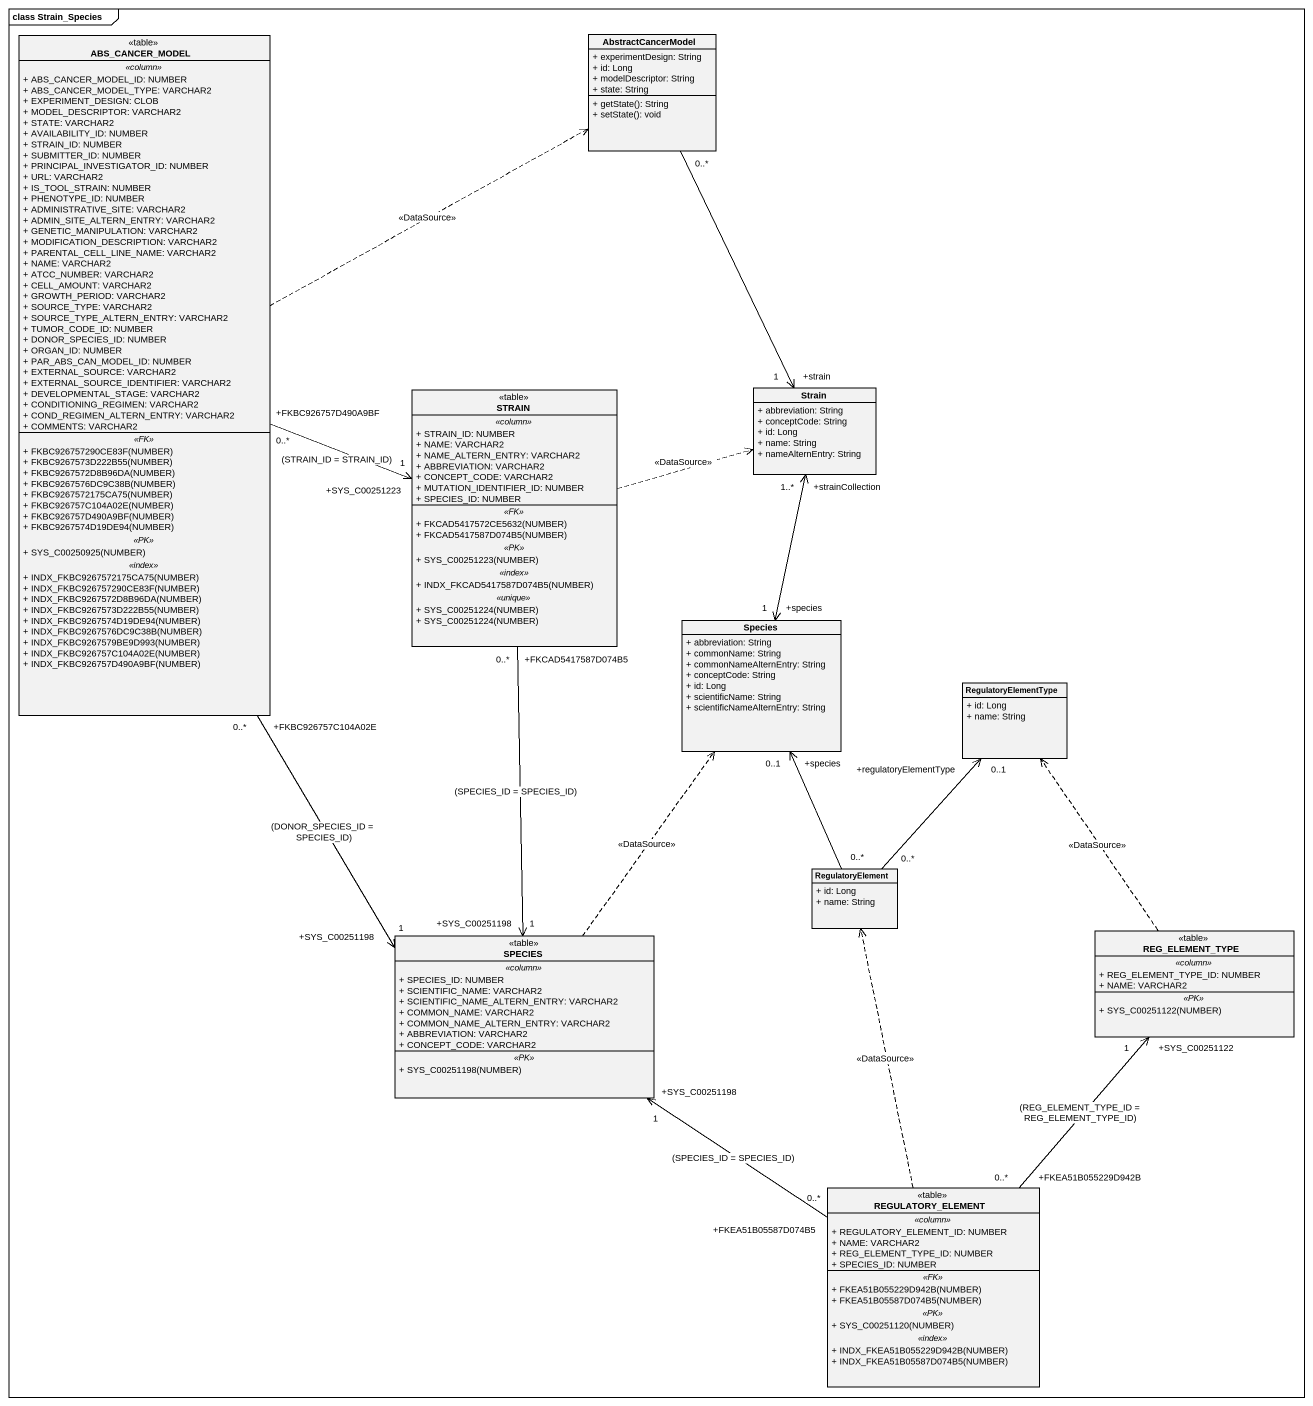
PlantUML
@startuml
mainframe class Strain_Species
hide circle
hide empty members
skinparam classAttributeIconSize 0
class ABS_CANCER_MODEL <<table>> {
  .. <<column>> ..
  + ABS_CANCER_MODEL_ID: NUMBER
  + ABS_CANCER_MODEL_TYPE: VARCHAR2
  + EXPERIMENT_DESIGN: CLOB
  + MODEL_DESCRIPTOR: VARCHAR2
  + STATE: VARCHAR2
  + AVAILABILITY_ID: NUMBER
  + STRAIN_ID: NUMBER
  + SUBMITTER_ID: NUMBER
  + PRINCIPAL_INVESTIGATOR_ID: NUMBER
  + URL: VARCHAR2
  + IS_TOOL_STRAIN: NUMBER
  + PHENOTYPE_ID: NUMBER
  + ADMINISTRATIVE_SITE: VARCHAR2
  + ADMIN_SITE_ALTERN_ENTRY: VARCHAR2
  + GENETIC_MANIPULATION: VARCHAR2
  + MODIFICATION_DESCRIPTION: VARCHAR2
  + PARENTAL_CELL_LINE_NAME: VARCHAR2
  + NAME: VARCHAR2
  + ATCC_NUMBER: VARCHAR2
  + CELL_AMOUNT: VARCHAR2
  + GROWTH_PERIOD: VARCHAR2
  + SOURCE_TYPE: VARCHAR2
  + SOURCE_TYPE_ALTERN_ENTRY: VARCHAR2
  + TUMOR_CODE_ID: NUMBER
  + DONOR_SPECIES_ID: NUMBER
  + ORGAN_ID: NUMBER
  + PAR_ABS_CAN_MODEL_ID: NUMBER
  + EXTERNAL_SOURCE: VARCHAR2
  + EXTERNAL_SOURCE_IDENTIFIER: VARCHAR2
  + DEVELOPMENTAL_STAGE: VARCHAR2
  + CONDITIONING_REGIMEN: VARCHAR2
  + COND_REGIMEN_ALTERN_ENTRY: VARCHAR2
  + COMMENTS: VARCHAR2
  .. <<FK>> ..
  + FKBC926757290CE83F(NUMBER)
  + FKBC9267573D222B55(NUMBER)
  + FKBC9267572D8B96DA(NUMBER)
  + FKBC9267576DC9C38B(NUMBER)
  + FKBC9267572175CA75(NUMBER)
  + FKBC926757C104A02E(NUMBER)
  + FKBC926757D490A9BF(NUMBER)
  + FKBC9267574D19DE94(NUMBER)
  .. <<PK>> ..
  + SYS_C00250925(NUMBER)
  .. <<index>> ..
  + INDX_FKBC9267572175CA75(NUMBER)
  + INDX_FKBC926757290CE83F(NUMBER)
  + INDX_FKBC9267572D8B96DA(NUMBER)
  + INDX_FKBC9267573D222B55(NUMBER)
  + INDX_FKBC9267574D19DE94(NUMBER)
  + INDX_FKBC9267576DC9C38B(NUMBER)
  + INDX_FKBC9267579BE9D993(NUMBER)
  + INDX_FKBC926757C104A02E(NUMBER)
  + INDX_FKBC926757D490A9BF(NUMBER)
}
class AbstractCancerModel {
  + experimentDesign: String
  + id: Long
  + modelDescriptor: String
  + state: String
  + getState(): String
  + setState(): void
}
class STRAIN <<table>> {
  .. <<column>> ..
  + STRAIN_ID: NUMBER
  + NAME: VARCHAR2
  + NAME_ALTERN_ENTRY: VARCHAR2
  + ABBREVIATION: VARCHAR2
  + CONCEPT_CODE: VARCHAR2
  + MUTATION_IDENTIFIER_ID: NUMBER
  + SPECIES_ID: NUMBER
  .. <<FK>> ..
  + FKCAD5417572CE5632(NUMBER)
  + FKCAD5417587D074B5(NUMBER)
  .. <<PK>> ..
  + SYS_C00251223(NUMBER)
  .. <<index>> ..
  + INDX_FKCAD5417587D074B5(NUMBER)
  .. <<unique>> ..
  + SYS_C00251224(NUMBER)
  + SYS_C00251224(NUMBER)
}
class Strain {
  + abbreviation: String
  + conceptCode: String
  + id: Long
  + name: String
  + nameAlternEntry: String
}
class Species {
  + abbreviation: String
  + commonName: String
  + commonNameAlternEntry: String
  + conceptCode: String
  + id: Long
  + scientificName: String
  + scientificNameAlternEntry: String
}
class RegulatoryElementType {
  + id: Long
  + name: String
}
class RegulatoryElement {
  + id: Long
  + name: String
}
class SPECIES <<table>> {
  .. <<column>> ..
  + SPECIES_ID: NUMBER
  + SCIENTIFIC_NAME: VARCHAR2
  + SCIENTIFIC_NAME_ALTERN_ENTRY: VARCHAR2
  + COMMON_NAME: VARCHAR2
  + COMMON_NAME_ALTERN_ENTRY: VARCHAR2
  + ABBREVIATION: VARCHAR2
  + CONCEPT_CODE: VARCHAR2
  .. <<PK>> ..
  + SYS_C00251198(NUMBER)
}
class REG_ELEMENT_TYPE <<table>> {
  .. <<column>> ..
  + REG_ELEMENT_TYPE_ID: NUMBER
  + NAME: VARCHAR2
  .. <<PK>> ..
  + SYS_C00251122(NUMBER)
}
class REGULATORY_ELEMENT <<table>> {
  .. <<column>> ..
  + REGULATORY_ELEMENT_ID: NUMBER
  + NAME: VARCHAR2
  + REG_ELEMENT_TYPE_ID: NUMBER
  + SPECIES_ID: NUMBER
  .. <<FK>> ..
  + FKEA51B055229D942B(NUMBER)
  + FKEA51B05587D074B5(NUMBER)
  .. <<PK>> ..
  + SYS_C00251120(NUMBER)
  .. <<index>> ..
  + INDX_FKEA51B055229D942B(NUMBER)
  + INDX_FKEA51B05587D074B5(NUMBER)
}
ABS_CANCER_MODEL .right.> AbstractCancerModel : <<DataSource>>
ABS_CANCER_MODEL "+FKBC926757D490A9BF\n0..*" -right-> "+SYS_C00251223\n1" STRAIN : (STRAIN_ID = STRAIN_ID)
ABS_CANCER_MODEL "+FKBC926757C104A02E\n0..*" --> "+SYS_C00251198\n1" SPECIES : (DONOR_SPECIES_ID = SPECIES_ID)
AbstractCancerModel "0..*" --> "+strain\n1" Strain
STRAIN .right.> Strain : <<DataSource>>
STRAIN "+FKCAD5417587D074B5\n0..*" --> "+SYS_C00251198\n1" SPECIES : (SPECIES_ID = SPECIES_ID)
Species "+species\n1" <-up-> "+strainCollection\n1..*" Strain
RegulatoryElementType "+regulatoryElementType\n0..1" <-- "0..*" RegulatoryElement
RegulatoryElement "0..*" -up-> "+species\n0..1" Species
SPECIES .up.> Species : <<DataSource>>
REG_ELEMENT_TYPE .up.> RegulatoryElementType : <<DataSource>>
REGULATORY_ELEMENT .up.> RegulatoryElement : <<DataSource>>
REGULATORY_ELEMENT "+FKEA51B05587D074B5\n0..*" -up-> "+SYS_C00251198\n1" SPECIES : (SPECIES_ID = SPECIES_ID)
REGULATORY_ELEMENT "+FKEA51B055229D942B\n0..*" -up-> "+SYS_C00251122\n1" REG_ELEMENT_TYPE : (REG_ELEMENT_TYPE_ID = REG_ELEMENT_TYPE_ID)
@enduml
